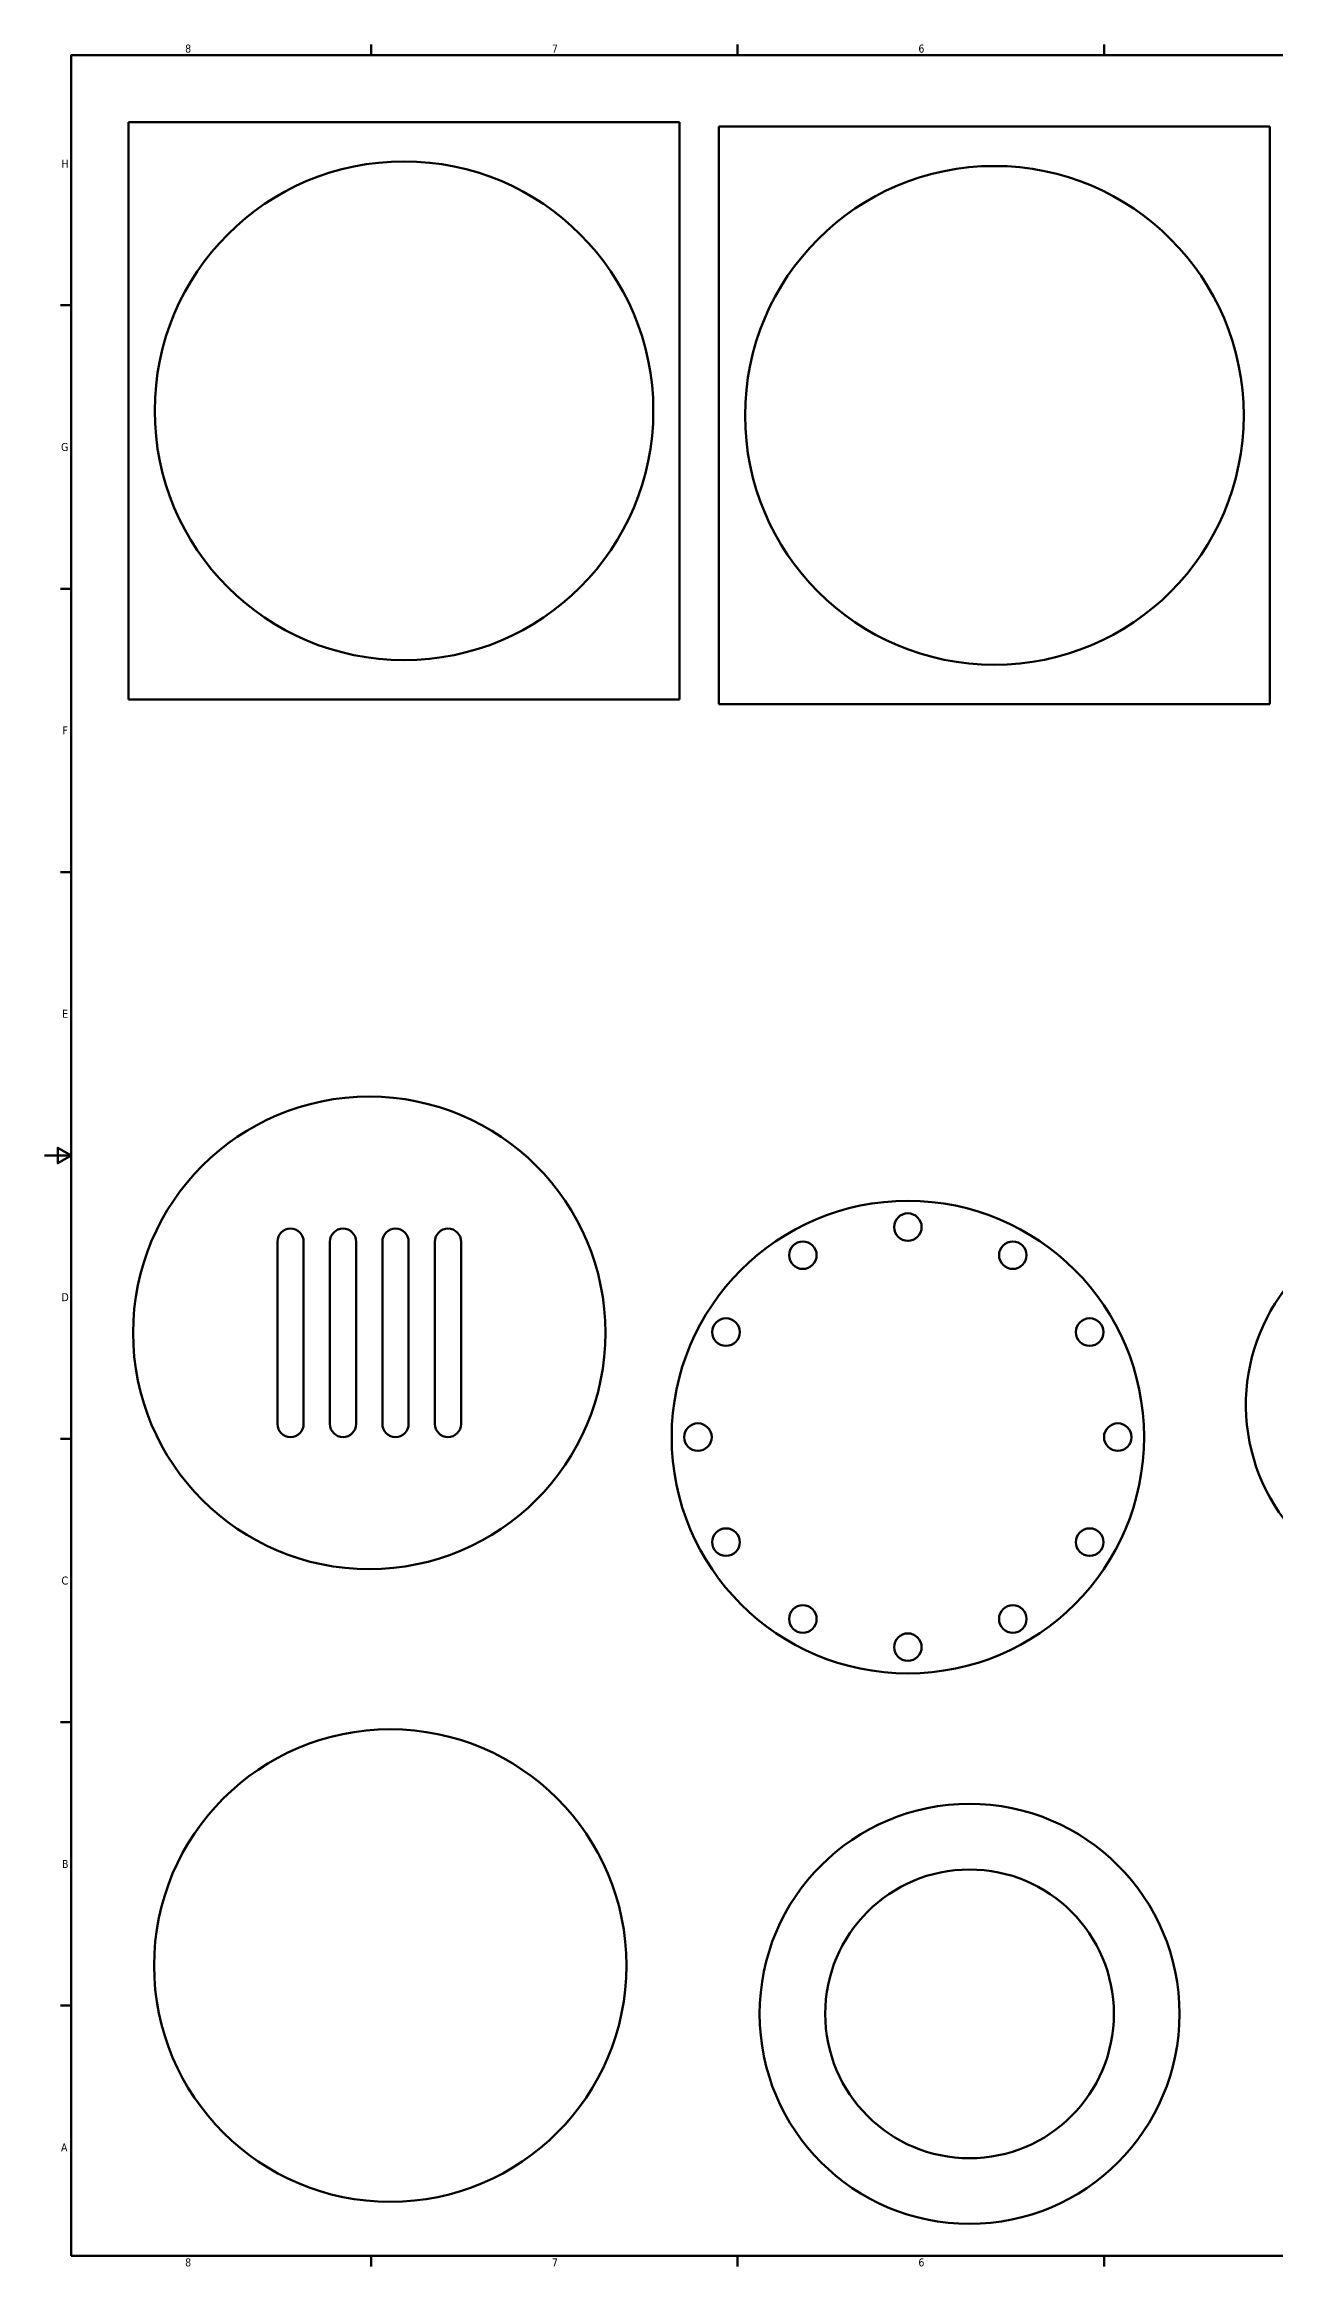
# Model space of a CAD drawing. Header units: millimetres. Extents: x 15 to 1102, y 3 to 861.
# Drawn here: x 15 to 484, y 9 to 855 of the extents above; entities that cross this region are included whole.
import ezdxf

# ---------------------------------------------------------------- set-up
doc = ezdxf.new("R2010")
doc.units = ezdxf.units.MM
doc.layers.add('Border (ANSI)', color=7, linetype='Continuous', lineweight=70)
doc.layers.add('Visible (ANSI)', color=7, linetype='Continuous', lineweight=50)
doc.styles.add('Note Text (ANSI)', font='tahoma.ttf')

# ---------------------------------------------------------------- blocks, each defined once
blk = doc.blocks.new('Borders Default Border')
at = {"layer": 'Border (ANSI)'}
for p, q in [((139.7, 850.9), (139.7, 854.96)), ((279.4, 850.9), (279.4, 854.96)), ((419.1, 850.9), (419.1, 854.96)), ((25.4, 755.65), (21.34, 755.65)), ((25.4, 647.7), (21.34, 647.7)), ((25.4, 539.75), (21.34, 539.75)), ((25.4, 323.85), (21.34, 323.85)), ((25.4, 215.9), (21.34, 215.9)), ((25.4, 107.95), (21.34, 107.95)), ((139.7, 12.7), (139.7, 8.64)), ((279.4, 12.7), (279.4, 8.64)), ((419.1, 12.7), (419.1, 8.64))]:
    blk.add_line(p, q, dxfattribs=at)
at = {"layer": 'Border (ANSI)', "flags": 128}
for points in [[(25.4, 12.7), (25.4, 850.9), (1092.2, 850.9), (1092.2, 12.7), (25.4, 12.7)], [(15.24, 431.8), (25.4, 431.8), (20.32, 434.73), (20.32, 428.87), (25.4, 431.8)]]:
    blk.add_lwpolyline(points, dxfattribs=at)
at = {"layer": 'Border (ANSI)', "char_height": 3.05, "attachment_point": 7, "style": 'Note Text (ANSI)'}
for s, insert in [('8', (68.86, 851.85)), ('7', (208.61, 851.92)), ('6', (348.28, 851.85)), ('H', (21.75, 808.1)), ('G', (21.59, 700.09)), ('F', (22.07, 592.2)), ('E', (21.99, 484.25)), ('D', (21.74, 376.3)), ('C', (21.74, 268.3)), ('B', (21.93, 160.4)), ('A', (21.56, 52.45)), ('8', (68.86, 8.57)), ('7', (208.61, 8.64)), ('6', (348.28, 8.57))]:
    blk.add_mtext(s, dxfattribs=dict(at, insert=insert))

msp = doc.modelspace()

# ---------------------------------------------------------------- linework, layer by layer
at = {"layer": 'Visible (ANSI)'}
for p, q in [((47.27, 825.47), (47.27, 605.47)), ((257.27, 825.47), (47.27, 825.47)), ((257.27, 605.47), (257.27, 825.47)), ((272.23, 823.71), (272.23, 603.71)), ((482.23, 823.71), (272.23, 823.71)), ((482.23, 603.71), (482.23, 823.71)), ((47.27, 605.47), (257.27, 605.47)), ((272.23, 603.71), (482.23, 603.71)), ((104.02, 329.52), (104.02, 398.96)), ((114.02, 398.96), (114.02, 329.52)), ((124.02, 329.52), (124.02, 398.96)), ((134.02, 398.96), (134.02, 329.52)), ((144.02, 329.52), (144.02, 398.96)), ((154.02, 398.96), (154.02, 329.52)), ((164.02, 329.52), (164.02, 398.96)), ((174.02, 398.96), (174.02, 329.52))]:
    msp.add_line(p, q, dxfattribs=at)
for centre, radius in [((152.27, 715.47), 95), ((377.23, 713.71), 95), ((139.02, 364.24), 90), ((344.26, 324.52), 90), ((344.26, 404.52), 5.25), ((304.26, 393.81), 5.25), ((384.26, 393.81), 5.25), ((274.97, 364.52), 5.25), ((413.54, 364.52), 5.25), ((264.26, 324.52), 5.25), ((424.26, 324.52), 5.25), ((274.97, 284.52), 5.25), ((413.54, 284.52), 5.25), ((304.26, 255.24), 5.25), ((384.26, 255.24), 5.25), ((344.26, 244.52), 5.25), ((147.03, 123.21), 90), ((367.76, 104.82), 80), ((367.76, 104.82), 55)]:
    msp.add_circle(centre, radius, dxfattribs=at)
for centre, radius, start, end in [((109.02, 398.96), 5, 0, 180), ((129.02, 398.96), 5, 0, 180), ((149.02, 398.96), 5, 0, 180), ((169.02, 398.96), 5, 0, 180), ((545.57, 336.8), 72.5, 107.25061, 72.74939), ((109.02, 329.52), 5, 180, 0), ((129.02, 329.52), 5, 180, 0), ((149.02, 329.52), 5, 180, 0), ((169.02, 329.52), 5, 180, 0)]:
    msp.add_arc(centre, radius, start, end, dxfattribs=at)

# ---------------------------------------------------------------- block references
msp.add_blockref('Borders Default Border', (0, 0))

doc.saveas('drawing.dxf')
